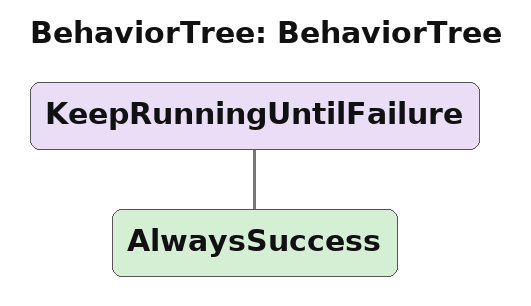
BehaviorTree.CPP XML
<?xml version="1.0"?>
<root main_tree_to_execute="BehaviorTree">
    <!-- FIX46 do the Behavior Tree with Groot in the train scenario-->
    <BehaviorTree ID="BehaviorTree">
        <KeepRunningUntilFailure>
            <AlwaysSuccess/>
        </KeepRunningUntilFailure>
    </BehaviorTree>
</root>
